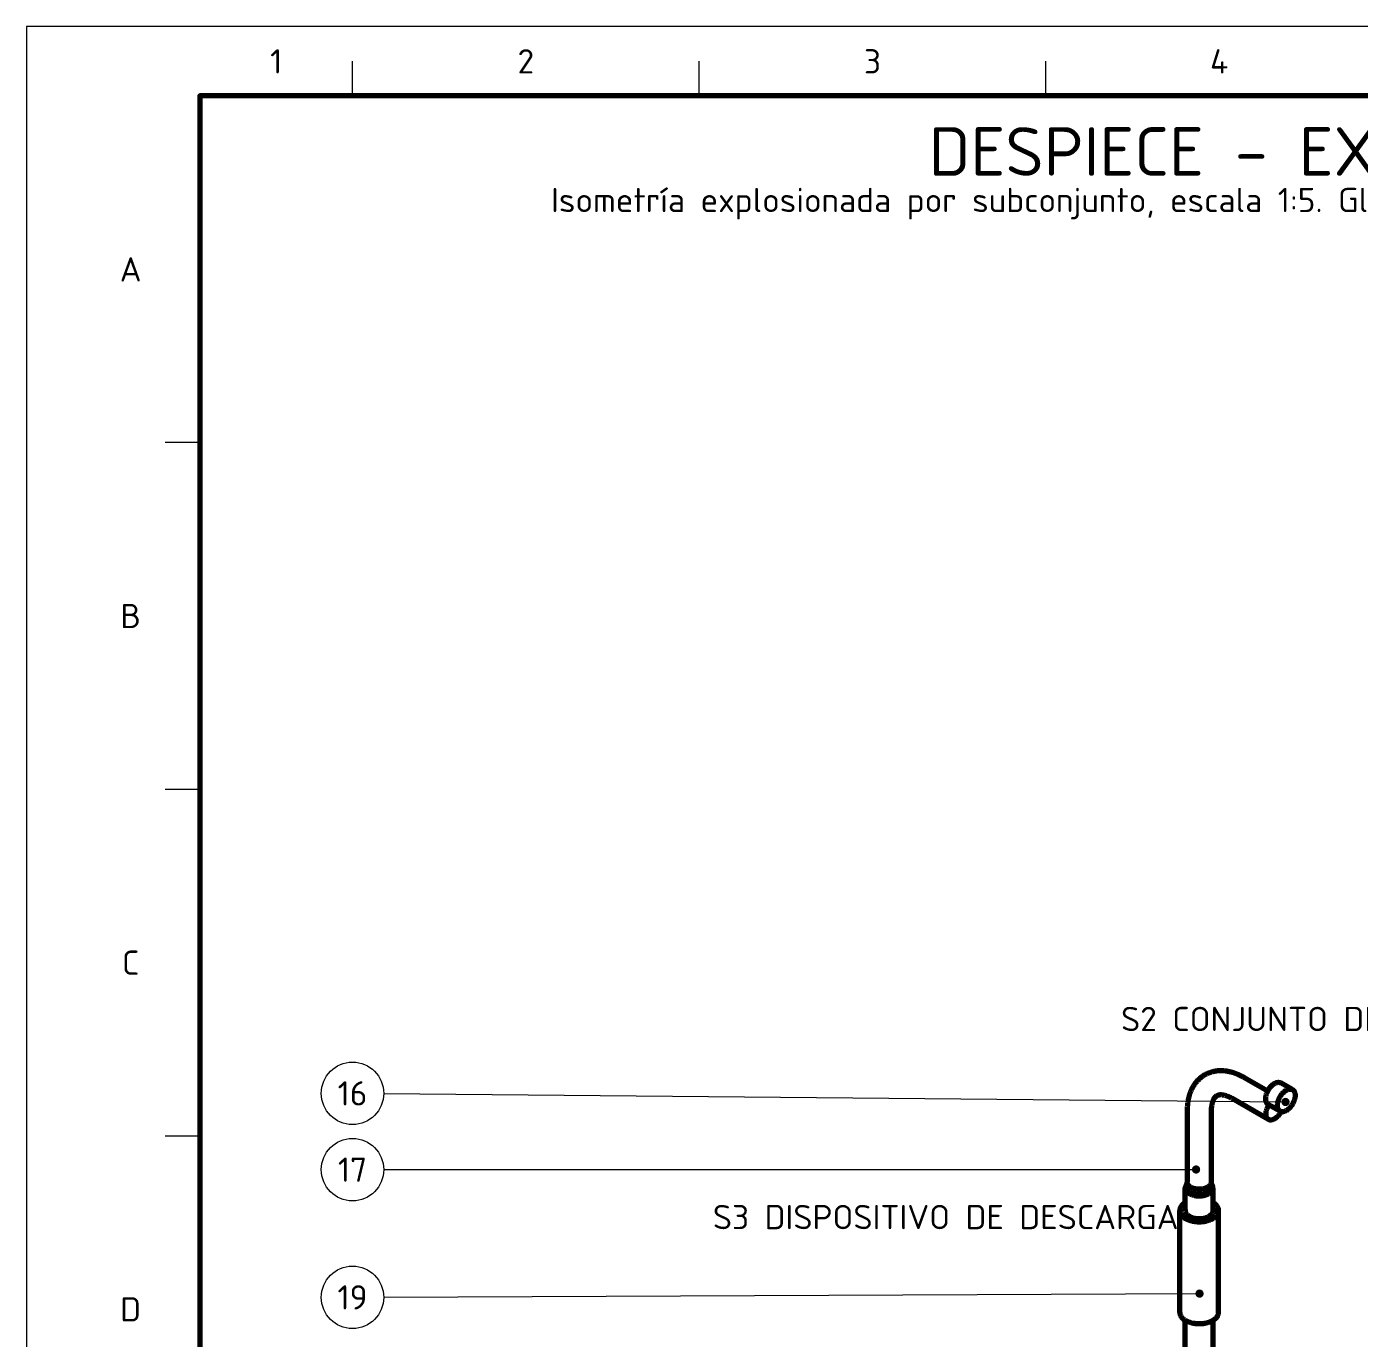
# Model space of a CAD drawing. Header units: millimetres. Extents: x 0 to 594, y 0 to 420.
# Drawn here: x 0 to 192.2, y 230.8 to 420 of the extents above; entities that cross this region are included whole.
import ezdxf
from ezdxf.enums import TextEntityAlignment as Align

# ---------------------------------------------------------------- set-up
doc = ezdxf.new("R2010")
doc.units = ezdxf.units.MM
for name, color, linetype, lineweight in [('01-VISIBLE', 7, 'CONTINUOUS', 70), ('06-TEXTO', 7, 'CONTINUOUS', 25), ('07-RECUADRO', 7, 'CONTINUOUS', 70), ('08-FINA', 5, 'CONTINUOUS', 18)]:
    doc.layers.add(name, color=color, linetype=linetype, lineweight=lineweight)
doc.styles.add('ISO3098', font='isocpeur.ttf')

msp = doc.modelspace()

# ---------------------------------------------------------------- hatches: boundary and pattern name
at = {"layer": '08-FINA'}
h = msp.add_hatch(color=7, dxfattribs=at)
h.dxf.hatch_style = 1
edge = h.paths.add_edge_path()
edge.add_arc((181.57, 264.91), 0.6, 0, 360)
h = msp.add_hatch(color=7, dxfattribs=at)
h.dxf.hatch_style = 1
edge = h.paths.add_edge_path()
edge.add_arc((168.67, 255.17), 0.6, 0, 360)
h = msp.add_hatch(color=7, dxfattribs=at)
h.dxf.hatch_style = 1
edge = h.paths.add_edge_path()
edge.add_arc((169.17, 237.27), 0.6, 0, 360)

# ---------------------------------------------------------------- linework, layer by layer
at = {"layer": '01-VISIBLE'}
for p, q in [((179, 266.46), (175.64, 268.4)), ((182.58, 266.69), (180.88, 267.67)), ((179.11, 262.38), (173.9, 265.39)), ((167.38, 263.63), (167.38, 253.33)), ((170.86, 263.63), (170.86, 253.33)), ((180.78, 263.57), (179.08, 264.55)), ((167.12, 249.09), (167.12, 252.51)), ((171.12, 249.09), (171.12, 252.51)), ((166.32, 234.55), (166.32, 249.25)), ((171.92, 234.55), (171.92, 249.25)), ((167.12, 214.14), (167.12, 233.42)), ((171.12, 221.42), (171.12, 233.42))]:
    msp.add_line(p, q, dxfattribs=at)
for points in [[(175.64, 268.4), (175.57, 268.44), (175.5, 268.48), (175.43, 268.52), (175.36, 268.56), (175.29, 268.59), (175.22, 268.63), (175.15, 268.67), (175.08, 268.7), (175, 268.74), (174.93, 268.77), (174.86, 268.8), (174.78, 268.84), (174.71, 268.87), (174.64, 268.9), (174.56, 268.93), (174.49, 268.96), (174.41, 268.99), (174.34, 269.02), (174.26, 269.04), (174.18, 269.07), (174.11, 269.09), (174.03, 269.12), (173.95, 269.14), (173.88, 269.16), (173.8, 269.19), (173.72, 269.21), (173.64, 269.23), (173.57, 269.25), (173.49, 269.26), (173.41, 269.28), (173.33, 269.3), (173.25, 269.31), (173.17, 269.33), (173.09, 269.34), (173.01, 269.35), (172.93, 269.36), (172.85, 269.37), (172.77, 269.38), (172.69, 269.39), (172.61, 269.39), (172.53, 269.4), (172.45, 269.4), (172.37, 269.4), (172.29, 269.4), (172.21, 269.4), (172.13, 269.4), (172.05, 269.4), (171.97, 269.4), (171.89, 269.39), (171.81, 269.39), (171.73, 269.38), (171.65, 269.37), (171.57, 269.36), (171.49, 269.35), (171.41, 269.34), (171.33, 269.32), (171.25, 269.31), (171.17, 269.29), (171.1, 269.27), (171.02, 269.25), (170.94, 269.23), (170.86, 269.21), (170.79, 269.18), (170.71, 269.16), (170.63, 269.13), (170.56, 269.11), (170.48, 269.08), (170.41, 269.05), (170.33, 269.01), (170.26, 268.98), (170.19, 268.95), (170.12, 268.91), (170.04, 268.87), (169.97, 268.84), (169.9, 268.8), (169.83, 268.76), (169.77, 268.71), (169.7, 268.67), (169.63, 268.63), (169.57, 268.58), (169.5, 268.53), (169.44, 268.48), (169.37, 268.44), (169.31, 268.39), (169.25, 268.33), (169.19, 268.28), (169.13, 268.23), (169.07, 268.17), (169.01, 268.12), (168.95, 268.06), (168.9, 268), (168.84, 267.94), (168.79, 267.88), (168.74, 267.82), (168.68, 267.76), (168.63, 267.7), (168.58, 267.64), (168.53, 267.57), (168.49, 267.51), (168.44, 267.44), (168.4, 267.37), (168.35, 267.31), (168.31, 267.24), (168.27, 267.17), (168.22, 267.1), (168.18, 267.03), (168.14, 266.96), (168.11, 266.89), (168.07, 266.82), (168.03, 266.75), (168, 266.68), (167.97, 266.6), (167.93, 266.53), (167.9, 266.46), (167.87, 266.38), (167.84, 266.31), (167.81, 266.23), (167.78, 266.16), (167.76, 266.08), (167.73, 266), (167.71, 265.93), (167.68, 265.85), (167.66, 265.77), (167.64, 265.7), (167.62, 265.62), (167.6, 265.54), (167.58, 265.46), (167.56, 265.38), (167.54, 265.3), (167.53, 265.23), (167.51, 265.15), (167.5, 265.07), (167.48, 264.99), (167.47, 264.91), (167.46, 264.83), (167.45, 264.75), (167.44, 264.67), (167.43, 264.59), (167.42, 264.51), (167.41, 264.43), (167.41, 264.35), (167.4, 264.27), (167.39, 264.19), (167.39, 264.11), (167.39, 264.03), (167.38, 263.95), (167.38, 263.87), (167.38, 263.79), (167.38, 263.71), (167.38, 263.63)], [(179.08, 264.55), (179.02, 264.59), (178.96, 264.65), (178.9, 264.71), (178.86, 264.77), (178.82, 264.85), (178.79, 264.92), (178.76, 265), (178.74, 265.08), (178.73, 265.16), (178.72, 265.24), (178.71, 265.32), (178.71, 265.4), (178.72, 265.48), (178.72, 265.56), (178.73, 265.64), (178.74, 265.72), (178.76, 265.8), (178.78, 265.88), (178.8, 265.96), (178.82, 266.04), (178.85, 266.11), (178.88, 266.19), (178.91, 266.26), (178.94, 266.34), (178.97, 266.41), (179.01, 266.48), (179.05, 266.56), (179.08, 266.63), (179.13, 266.7), (179.17, 266.77), (179.21, 266.83), (179.26, 266.9), (179.31, 266.96), (179.36, 267.03), (179.41, 267.09), (179.47, 267.15), (179.52, 267.21), (179.58, 267.27), (179.64, 267.32), (179.7, 267.38), (179.76, 267.43), (179.83, 267.47), (179.89, 267.52), (179.96, 267.56), (180.03, 267.6), (180.11, 267.64), (180.18, 267.67), (180.26, 267.7), (180.33, 267.72), (180.41, 267.74), (180.49, 267.75), (180.58, 267.75), (180.66, 267.74), (180.74, 267.73), (180.81, 267.7), (180.88, 267.67)], [(171.64, 265.78), (171.57, 265.74), (171.51, 265.69), (171.45, 265.63), (171.39, 265.57), (171.34, 265.51), (171.29, 265.44), (171.25, 265.37), (171.2, 265.3), (171.17, 265.23), (171.13, 265.16), (171.1, 265.08), (171.07, 265), (171.04, 264.93), (171.02, 264.85), (170.99, 264.77), (170.97, 264.69), (170.95, 264.61), (170.94, 264.53), (170.92, 264.45), (170.91, 264.37), (170.9, 264.28), (170.89, 264.2), (170.88, 264.12), (170.87, 264.04), (170.87, 263.96), (170.86, 263.87), (170.86, 263.79), (170.86, 263.71), (170.86, 263.63)], [(173.9, 265.39), (173.83, 265.43), (173.76, 265.47), (173.69, 265.51), (173.61, 265.54), (173.54, 265.58), (173.47, 265.61), (173.39, 265.65), (173.31, 265.68), (173.24, 265.71), (173.16, 265.74), (173.08, 265.77), (173.01, 265.79), (172.93, 265.82), (172.85, 265.84), (172.77, 265.86), (172.69, 265.88), (172.61, 265.89), (172.52, 265.9), (172.44, 265.91), (172.36, 265.92), (172.28, 265.92), (172.2, 265.92), (172.11, 265.92), (172.03, 265.91), (171.95, 265.9), (171.87, 265.88), (171.79, 265.85), (171.72, 265.82), (171.64, 265.78)], [(180.78, 263.57), (180.71, 263.61), (180.65, 263.67), (180.6, 263.73), (180.55, 263.8), (180.52, 263.87), (180.48, 263.94), (180.46, 264.02), (180.44, 264.1), (180.42, 264.18), (180.41, 264.26), (180.41, 264.34), (180.41, 264.42), (180.41, 264.5), (180.42, 264.58), (180.43, 264.66), (180.44, 264.74), (180.46, 264.82), (180.48, 264.9), (180.5, 264.98), (180.52, 265.06), (180.55, 265.13), (180.57, 265.21), (180.6, 265.28), (180.63, 265.36), (180.67, 265.43), (180.7, 265.5), (180.74, 265.58), (180.78, 265.65), (180.82, 265.72), (180.87, 265.79), (180.91, 265.85), (180.96, 265.92), (181.01, 265.98), (181.06, 266.05), (181.11, 266.11), (181.16, 266.17), (181.22, 266.23), (181.28, 266.29), (181.34, 266.34), (181.4, 266.4), (181.46, 266.45), (181.52, 266.5), (181.59, 266.54), (181.66, 266.58), (181.73, 266.62), (181.8, 266.66), (181.88, 266.69), (181.95, 266.72), (182.03, 266.74), (182.11, 266.76), (182.19, 266.77), (182.27, 266.77), (182.35, 266.76), (182.43, 266.75), (182.51, 266.72), (182.58, 266.69)], [(182.58, 266.69), (182.65, 266.64), (182.71, 266.59), (182.76, 266.53), (182.81, 266.46), (182.85, 266.39), (182.88, 266.31), (182.91, 266.23), (182.93, 266.15), (182.94, 266.07), (182.95, 265.99), (182.95, 265.91), (182.95, 265.83), (182.95, 265.75), (182.94, 265.67), (182.93, 265.59), (182.92, 265.51), (182.9, 265.43), (182.89, 265.35), (182.86, 265.27), (182.84, 265.19), (182.81, 265.11), (182.79, 265.03), (182.76, 264.96), (182.72, 264.88), (182.69, 264.81), (182.65, 264.74), (182.61, 264.67), (182.57, 264.59), (182.53, 264.52), (182.49, 264.46), (182.44, 264.39), (182.39, 264.32), (182.35, 264.26), (182.29, 264.19), (182.24, 264.13), (182.19, 264.07), (182.13, 264.01), (182.07, 263.95), (182.01, 263.9), (181.95, 263.85), (181.89, 263.79), (181.82, 263.75), (181.75, 263.7), (181.68, 263.66)], [(179.11, 262.38), (179.05, 262.42), (178.98, 262.48), (178.93, 262.54), (178.89, 262.61), (178.85, 262.69), (178.82, 262.76), (178.79, 262.84), (178.78, 262.92), (178.76, 263), (178.76, 263.09), (178.75, 263.17), (178.76, 263.25), (178.76, 263.34), (178.77, 263.42), (178.78, 263.5), (178.8, 263.58), (178.82, 263.66), (178.84, 263.74), (178.86, 263.82), (178.89, 263.9), (178.92, 263.98), (178.95, 264.05), (178.98, 264.13), (179.02, 264.2), (179.06, 264.28), (179.09, 264.35), (179.14, 264.42), (179.18, 264.49)], [(180.92, 263.51), (180.88, 263.44), (180.84, 263.36), (180.8, 263.29), (180.75, 263.22), (180.71, 263.15), (180.66, 263.08), (180.61, 263.02), (180.55, 262.95), (180.5, 262.89), (180.44, 262.83), (180.38, 262.77), (180.32, 262.71), (180.26, 262.66), (180.19, 262.6), (180.13, 262.55), (180.06, 262.51), (179.98, 262.46)], [(181.68, 263.66), (181.61, 263.62), (181.53, 263.58), (181.45, 263.55), (181.37, 263.52), (181.28, 263.5), (181.2, 263.49), (181.11, 263.48), (181.03, 263.49), (180.94, 263.5), (180.86, 263.53), (180.78, 263.57)], [(179.98, 262.46), (179.91, 262.42), (179.84, 262.39), (179.76, 262.36), (179.68, 262.33), (179.6, 262.31), (179.52, 262.3), (179.43, 262.3), (179.35, 262.3), (179.27, 262.32), (179.19, 262.34), (179.11, 262.38)], [(167.42, 253.12), (167.35, 253.06), (167.3, 252.99), (167.25, 252.92), (167.2, 252.85), (167.17, 252.77), (167.14, 252.69), (167.12, 252.6), (167.12, 252.51)], [(167.12, 252.51), (167.12, 252.43), (167.14, 252.35), (167.16, 252.28), (167.19, 252.2), (167.23, 252.13), (167.28, 252.06), (167.33, 252), (167.38, 251.94), (167.44, 251.88), (167.51, 251.83), (167.57, 251.78), (167.64, 251.74), (167.71, 251.7), (167.78, 251.66), (167.85, 251.62), (167.93, 251.59), (168, 251.56), (168.08, 251.53), (168.16, 251.5), (168.23, 251.48), (168.31, 251.46), (168.39, 251.44), (168.47, 251.42), (168.55, 251.41), (168.63, 251.39), (168.71, 251.38), (168.79, 251.38), (168.88, 251.37), (168.96, 251.36), (169.04, 251.36), (169.12, 251.36), (169.2, 251.36), (169.28, 251.36), (169.36, 251.37), (169.45, 251.38), (169.53, 251.38), (169.61, 251.4), (169.69, 251.41), (169.77, 251.42), (169.85, 251.44), (169.93, 251.46), (170.01, 251.48), (170.08, 251.5), (170.16, 251.53), (170.24, 251.56), (170.31, 251.59), (170.39, 251.62), (170.46, 251.66), (170.53, 251.7)], [(170.35, 252.62), (170.28, 252.58), (170.2, 252.55), (170.13, 252.51), (170.05, 252.49), (169.98, 252.46), (169.9, 252.43), (169.82, 252.41), (169.74, 252.39), (169.67, 252.38), (169.59, 252.36), (169.51, 252.35), (169.43, 252.34), (169.35, 252.34), (169.26, 252.33), (169.18, 252.33), (169.1, 252.33), (169.02, 252.33), (168.94, 252.33), (168.86, 252.34), (168.78, 252.35), (168.7, 252.36), (168.62, 252.37), (168.54, 252.38), (168.46, 252.4), (168.38, 252.42), (168.31, 252.44), (168.23, 252.47), (168.15, 252.49), (168.08, 252.53), (168.01, 252.56), (167.93, 252.59), (167.86, 252.63), (167.79, 252.68), (167.73, 252.73), (167.67, 252.78), (167.61, 252.83), (167.55, 252.89), (167.5, 252.95), (167.46, 253.02), (167.43, 253.1), (167.4, 253.17), (167.38, 253.25), (167.38, 253.33)], [(167.61, 252.83), (167.58, 252.78), (167.56, 252.73), (167.54, 252.68), (167.53, 252.62), (167.52, 252.57), (167.52, 252.51)], [(167.52, 252.51), (167.52, 252.43), (167.54, 252.35), (167.57, 252.28), (167.61, 252.21), (167.66, 252.14), (167.71, 252.08), (167.77, 252.02), (167.83, 251.97), (167.9, 251.92), (167.97, 251.87), (168.04, 251.83), (168.11, 251.8), (168.19, 251.76), (168.26, 251.73), (168.34, 251.71), (168.42, 251.68), (168.5, 251.66), (168.58, 251.65), (168.66, 251.63), (168.74, 251.62), (168.82, 251.61), (168.9, 251.6), (168.98, 251.59), (169.06, 251.59), (169.15, 251.59), (169.23, 251.59), (169.31, 251.6), (169.39, 251.6), (169.47, 251.61), (169.55, 251.63), (169.63, 251.64), (169.71, 251.66), (169.79, 251.68), (169.87, 251.7), (169.95, 251.73), (170.03, 251.76), (170.1, 251.79), (170.18, 251.82), (170.25, 251.86)], [(170.25, 251.86), (170.32, 251.91), (170.39, 251.95), (170.45, 252.01), (170.51, 252.07), (170.57, 252.13), (170.62, 252.2), (170.66, 252.27), (170.69, 252.35), (170.71, 252.43), (170.72, 252.51)], [(170.86, 253.33), (170.85, 253.25), (170.83, 253.17), (170.81, 253.09), (170.77, 253.01), (170.72, 252.94), (170.67, 252.88), (170.61, 252.82), (170.55, 252.76), (170.49, 252.71), (170.42, 252.66), (170.35, 252.62)], [(170.53, 251.7), (170.6, 251.74), (170.67, 251.79), (170.73, 251.83), (170.79, 251.89), (170.85, 251.94), (170.91, 252), (170.96, 252.06), (171, 252.13), (171.04, 252.2), (171.07, 252.28), (171.1, 252.35), (171.11, 252.43), (171.12, 252.51)], [(170.72, 252.51), (170.71, 252.57), (170.71, 252.62), (170.69, 252.68), (170.67, 252.73), (170.65, 252.78), (170.62, 252.83)], [(171.12, 252.51), (171.11, 252.6), (171.09, 252.69), (171.07, 252.77), (171.03, 252.85), (170.99, 252.92), (170.94, 252.99), (170.88, 253.06), (170.82, 253.12)], [(167.12, 250.38), (167.05, 250.34), (166.98, 250.29), (166.91, 250.25), (166.85, 250.2), (166.79, 250.15), (166.73, 250.09), (166.67, 250.04), (166.62, 249.98), (166.57, 249.92), (166.52, 249.85), (166.47, 249.78), (166.43, 249.71), (166.4, 249.64), (166.37, 249.57), (166.35, 249.49), (166.33, 249.41), (166.32, 249.33), (166.32, 249.25)], [(171.92, 249.25), (171.91, 249.33), (171.9, 249.41), (171.89, 249.49), (171.86, 249.57), (171.83, 249.64), (171.8, 249.71), (171.76, 249.78), (171.72, 249.85), (171.67, 249.92), (171.62, 249.98), (171.56, 250.04), (171.5, 250.09), (171.44, 250.15), (171.38, 250.2), (171.32, 250.25), (171.25, 250.29), (171.19, 250.34), (171.12, 250.38)], [(166.32, 249.25), (166.32, 249.17), (166.33, 249.09), (166.35, 249.01), (166.37, 248.93), (166.4, 248.86), (166.44, 248.78), (166.48, 248.71), (166.52, 248.64), (166.57, 248.58), (166.62, 248.52), (166.68, 248.46), (166.73, 248.4), (166.79, 248.35), (166.86, 248.3), (166.92, 248.25), (166.99, 248.2), (167.05, 248.16), (167.12, 248.11), (167.19, 248.07), (167.27, 248.04), (167.34, 248), (167.41, 247.97), (167.49, 247.93), (167.56, 247.9), (167.64, 247.88), (167.71, 247.85), (167.79, 247.82), (167.87, 247.8), (167.95, 247.78), (168.03, 247.76), (168.1, 247.74), (168.18, 247.72), (168.26, 247.71), (168.34, 247.7), (168.42, 247.68), (168.5, 247.67), (168.58, 247.66), (168.66, 247.65), (168.74, 247.65), (168.83, 247.64), (168.91, 247.64), (168.99, 247.63), (169.07, 247.63), (169.15, 247.63), (169.23, 247.63), (169.31, 247.64), (169.39, 247.64), (169.47, 247.65), (169.55, 247.65), (169.63, 247.66), (169.72, 247.67), (169.8, 247.68), (169.88, 247.69), (169.96, 247.71), (170.03, 247.72), (170.11, 247.74), (170.19, 247.76), (170.27, 247.78), (170.35, 247.8), (170.43, 247.82), (170.5, 247.84), (170.58, 247.87), (170.66, 247.9), (170.73, 247.93), (170.81, 247.96), (170.88, 247.99), (170.95, 248.03), (171.03, 248.07), (171.1, 248.11)], [(167.12, 249.41), (167.11, 249.39), (167.11, 249.36), (167.1, 249.33), (167.1, 249.3), (167.1, 249.28), (167.1, 249.25)], [(167.1, 249.25), (167.1, 249.17), (167.12, 249.09), (167.14, 249.01), (167.17, 248.94), (167.21, 248.87), (167.25, 248.8), (167.3, 248.74), (167.36, 248.68), (167.42, 248.62), (167.48, 248.57), (167.54, 248.52), (167.61, 248.47), (167.68, 248.43), (167.75, 248.39), (167.82, 248.36), (167.89, 248.32), (167.97, 248.29), (168.04, 248.26), (168.12, 248.24), (168.19, 248.21), (168.27, 248.19), (168.35, 248.17), (168.43, 248.15), (168.51, 248.14), (168.59, 248.12), (168.67, 248.11), (168.75, 248.1), (168.83, 248.09), (168.91, 248.09), (168.99, 248.09), (169.07, 248.08), (169.15, 248.08), (169.23, 248.08), (169.31, 248.09), (169.39, 248.09), (169.47, 248.1), (169.55, 248.11), (169.63, 248.12), (169.71, 248.13), (169.79, 248.15), (169.87, 248.17), (169.95, 248.19), (170.03, 248.21), (170.1, 248.23), (170.18, 248.26), (170.25, 248.29), (170.33, 248.32), (170.4, 248.35), (170.47, 248.39), (170.55, 248.42)], [(170.55, 248.42), (170.61, 248.47), (170.68, 248.51), (170.75, 248.56), (170.81, 248.61), (170.87, 248.67), (170.93, 248.73), (170.98, 248.79), (171.02, 248.86), (171.06, 248.93), (171.09, 249.01), (171.12, 249.09), (171.13, 249.17), (171.14, 249.25)], [(171.1, 248.11), (171.17, 248.15), (171.24, 248.19), (171.3, 248.24), (171.37, 248.29), (171.43, 248.34), (171.49, 248.39), (171.55, 248.45), (171.61, 248.51), (171.66, 248.57), (171.71, 248.64), (171.75, 248.71), (171.8, 248.78), (171.83, 248.85), (171.86, 248.93), (171.88, 249.01), (171.9, 249.09), (171.91, 249.17), (171.92, 249.25)], [(171.14, 249.25), (171.14, 249.28), (171.13, 249.3), (171.13, 249.33), (171.13, 249.36), (171.12, 249.39), (171.12, 249.41)], [(166.32, 234.55), (166.32, 234.47), (166.33, 234.39), (166.35, 234.31), (166.37, 234.23), (166.4, 234.16), (166.44, 234.09), (166.48, 234.02), (166.52, 233.95), (166.57, 233.88), (166.62, 233.82), (166.68, 233.76), (166.73, 233.7), (166.79, 233.65), (166.86, 233.6), (166.92, 233.55), (166.99, 233.5), (167.05, 233.46), (167.12, 233.42), (167.19, 233.38), (167.27, 233.34), (167.34, 233.3), (167.41, 233.27), (167.49, 233.24), (167.56, 233.21), (167.64, 233.18), (167.71, 233.15), (167.79, 233.13), (167.87, 233.1), (167.95, 233.08), (168.03, 233.06), (168.1, 233.04), (168.18, 233.03), (168.26, 233.01), (168.34, 233), (168.42, 232.99), (168.5, 232.97), (168.58, 232.96), (168.66, 232.96), (168.74, 232.95), (168.83, 232.94), (168.91, 232.94), (168.99, 232.94), (169.07, 232.94), (169.15, 232.94), (169.23, 232.94), (169.31, 232.94), (169.39, 232.94), (169.47, 232.95), (169.55, 232.96), (169.63, 232.96), (169.72, 232.97), (169.8, 232.98), (169.88, 233), (169.96, 233.01), (170.03, 233.02), (170.11, 233.04), (170.19, 233.06), (170.27, 233.08), (170.35, 233.1), (170.43, 233.12), (170.5, 233.15), (170.58, 233.17), (170.66, 233.2), (170.73, 233.23), (170.81, 233.26), (170.88, 233.3), (170.95, 233.33), (171.03, 233.37), (171.1, 233.41)], [(171.1, 233.41), (171.17, 233.45), (171.24, 233.5), (171.3, 233.54), (171.37, 233.59), (171.43, 233.64), (171.49, 233.7), (171.55, 233.75), (171.61, 233.81), (171.66, 233.88), (171.71, 233.94), (171.75, 234.01), (171.8, 234.08), (171.83, 234.15), (171.86, 234.23), (171.88, 234.31), (171.9, 234.39), (171.91, 234.47), (171.92, 234.55)]]:
    msp.add_lwpolyline(points, dxfattribs=at)
at = {"layer": '07-RECUADRO'}
msp.add_lwpolyline([(25, 10), (584, 10), (584, 410), (25, 410)], close=True, dxfattribs=at)
at = {"layer": '08-FINA'}
for p, q in [((47, 410), (47, 415)), ((97, 410), (97, 415)), ((147, 410), (147, 415)), ((25, 360), (20, 360)), ((25, 310), (20, 310)), ((51.5, 266.11), (181.57, 264.91)), ((25, 260), (20, 260)), ((51.5, 255.15), (168.67, 255.17)), ((51.5, 236.75), (169.17, 237.27))]:
    msp.add_line(p, q, dxfattribs=at)
msp.add_lwpolyline([(0, 0), (594, 0), (594, 420), (0, 420)], close=True, dxfattribs=at)
for centre in [(47, 266.15), (47, 255.15), (47, 236.73)]:
    msp.add_circle(centre, 4.5, dxfattribs=at)

# ---------------------------------------------------------------- texts
at = {"layer": '06-TEXTO', "style": 'ISO3098'}
for s, height, p in [('1', 3.5, (36, 415)), ('2', 3.5, (72, 415)), ('3', 3.5, (122, 415)), ('4', 3.5, (172, 415)), ('DESPIECE - EXTINTOR CLASE D 9 L', 7, (208.5, 402)), ('Isometría explosionada por subconjunto, escala 1:5. Globo = posición del plano FL_MAT_CLASED_9l = código CLASED9-NN', 3.5, (208.5, 395)), ('A', 3.5, (15, 385)), ('B', 3.5, (15, 335)), ('C', 3.5, (15, 285)), ('S2 CONJUNTO DE VÁLVULA', 3.5, (188.09, 276.88)), ('16', 3.5, (47, 266.15)), ('17', 3.5, (47, 255.15)), ('S3 DISPOSITIVO DE DESCARGA', 3.5, (132.56, 248.31)), ('19', 3.5, (47, 236.73)), ('D', 3.5, (15, 235))]:
    msp.add_text(s, height=height, dxfattribs=at).set_placement(p, align=Align.MIDDLE_CENTER)

doc.saveas('drawing.dxf')
